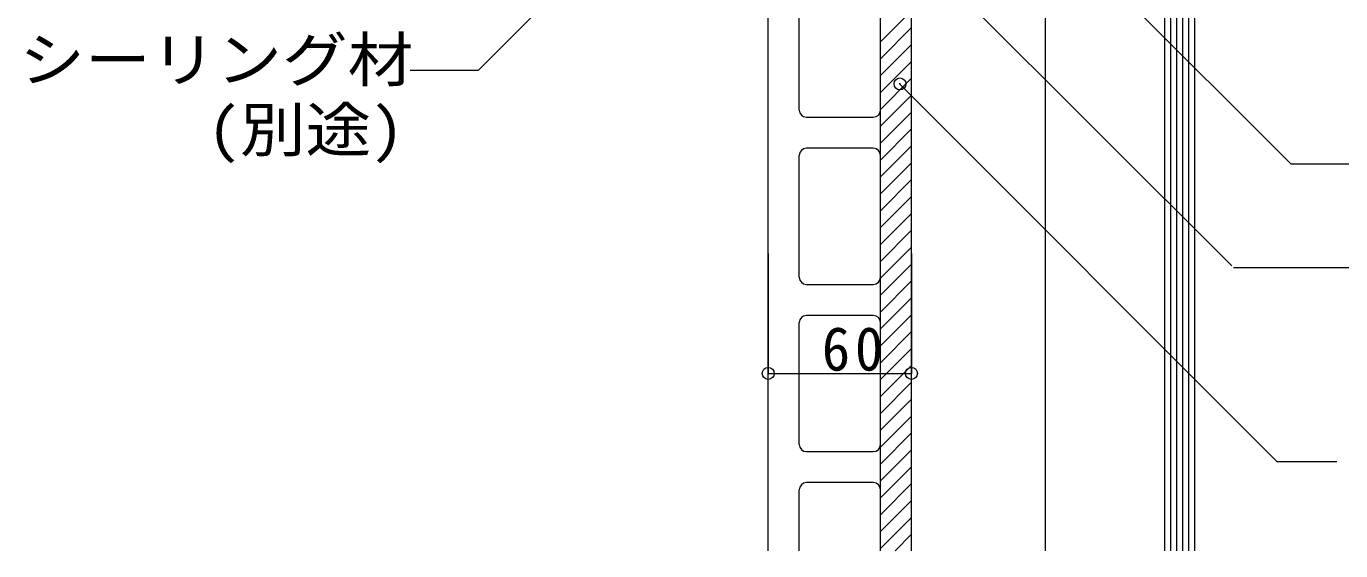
# Model space of a CAD drawing. Units: millimetres, scale not verified. Extents: x -1962 to 1999, y -1405 to 1403.
# Drawn here: x -1527 to -977, y 124 to 344 of the extents above; entities that cross this region are included whole.
import ezdxf
from ezdxf.enums import TextEntityAlignment as Align

# ---------------------------------------------------------------- set-up
doc = ezdxf.new("R2010")
doc.units = ezdxf.units.MM
doc.header["$LTSCALE"] = 10
doc.header["$PDMODE"] = 32
doc.header["$PDSIZE"] = 5
for name, color, linetype, lineweight in [('0-0_メ__ス', 2, 'Continuous', 18), ('0-4_その他部材', 7, 'Continuous', 9), ('0-9_部材名__寸法', 7, 'Continuous', 9)]:
    doc.layers.add(name, color=color, linetype=linetype, lineweight=lineweight)
doc.styles.add('ＭＳ ゴシック', font='')
doc.styles.get('ＭＳ ゴシック').set_extended_font_data('MS Gothic')

msp = doc.modelspace()

# ---------------------------------------------------------------- linework, layer by layer
at = {"layer": '0-0_メ__ス'}
for p, q in [((-1216.69, 124.46), (-1216.69, 442.46)), ((-1156.69, 124.46), (-1156.69, 442.46)), ((-1203.69, 308.96), (-1203.69, 359.96)), ((-1169.69, 308.96), (-1169.69, 359.96)), ((-1200.69, 305.96), (-1172.69, 305.96)), ((-1172.69, 292.96), (-1200.69, 292.96)), ((-1203.69, 238.96), (-1203.69, 289.96)), ((-1169.69, 238.96), (-1169.69, 289.96)), ((-1200.69, 235.96), (-1172.69, 235.96)), ((-1172.69, 222.96), (-1200.69, 222.96)), ((-1203.69, 168.96), (-1203.69, 219.96)), ((-1169.69, 168.96), (-1169.69, 219.96)), ((-1200.69, 165.96), (-1172.69, 165.96)), ((-1203.69, 124.46), (-1203.69, 149.96)), ((-1172.69, 152.96), (-1200.69, 152.96)), ((-1169.69, 124.46), (-1169.69, 149.96))]:
    msp.add_line(p, q, dxfattribs=at)
at = {"layer": '0-0_メ__ス', "color": 7, "lineweight": 9}
msp.add_line((-1216.7, 248.96), (-1216.7, 198.69), dxfattribs=at)
at = {"layer": '0-0_メ__ス'}
for centre, start, end in [((-1200.69, 308.96), 180, 270), ((-1172.69, 308.96), 270, 0), ((-1200.69, 289.96), 90, 180), ((-1172.69, 289.96), 0, 90), ((-1200.69, 238.96), 180, 270), ((-1172.69, 238.96), 270, 0), ((-1200.69, 219.96), 90, 180), ((-1172.69, 219.96), 0, 90), ((-1200.69, 168.96), 180, 270), ((-1172.69, 168.96), 270, 0), ((-1200.69, 149.96), 90, 180), ((-1172.69, 149.96), 0, 90)]:
    msp.add_arc(centre, 3, start, end, dxfattribs=at)
at = {"layer": '0-4_その他部材'}
for p, q in [((-1050.69, 486.46), (-1050.69, 124.46)), ((-1048.19, 486.46), (-1048.19, 124.46)), ((-1045.69, 486.46), (-1045.69, 124.46)), ((-1043.19, 486.46), (-1043.19, 124.46)), ((-1040.69, 486.46), (-1040.69, 124.46)), ((-1038.19, 486.46), (-1038.19, 124.46)), ((-1169.69, 124.46), (-1169.69, 444.46)), ((-1156.69, 124.46), (-1156.69, 444.46)), ((-1156.69, 350.53), (-1169.69, 337.53)), ((-1156.69, 343.46), (-1169.69, 330.46)), ((-1156.69, 336.39), (-1169.69, 323.39)), ((-1156.69, 329.32), (-1169.69, 316.32)), ((-1156.69, 322.25), (-1169.69, 309.25)), ((-1156.69, 315.18), (-1169.69, 302.18)), ((-1156.69, 308.11), (-1169.69, 295.11)), ((-1156.69, 301.04), (-1169.69, 288.03)), ((-1156.69, 293.96), (-1169.69, 280.96)), ((-1156.69, 286.89), (-1169.69, 273.89)), ((-1156.69, 279.82), (-1169.69, 266.82)), ((-1156.69, 272.75), (-1169.69, 259.75)), ((-1156.69, 265.68), (-1169.69, 252.68)), ((-1156.69, 258.61), (-1169.69, 245.61)), ((-1156.69, 251.54), (-1169.69, 238.54)), ((-1156.69, 244.47), (-1169.69, 231.47)), ((-1156.69, 237.4), (-1169.69, 224.4)), ((-1156.69, 230.33), (-1169.69, 217.32)), ((-1156.69, 223.25), (-1169.69, 210.25)), ((-1156.69, 216.18), (-1169.69, 203.18)), ((-1156.69, 209.11), (-1169.69, 196.11)), ((-1156.69, 202.04), (-1169.69, 189.04)), ((-1156.69, 194.97), (-1169.69, 181.97)), ((-1156.69, 187.9), (-1169.69, 174.9)), ((-1156.69, 180.83), (-1169.69, 167.83)), ((-1156.69, 173.76), (-1169.69, 160.76)), ((-1156.69, 166.69), (-1169.69, 153.68)), ((-1156.69, 159.61), (-1169.69, 146.61)), ((-1156.69, 152.54), (-1169.69, 139.54)), ((-1156.69, 145.47), (-1169.69, 132.47)), ((-1156.69, 138.4), (-1169.69, 125.4)), ((-1156.69, 131.33), (-1163.57, 124.46))]:
    msp.add_line(p, q, dxfattribs=at)
msp.add_lwpolyline([(-1050.69, 405.46), (-1100.69, 405.46), (-1100.69, 124.46)], dxfattribs=at)
at = {"layer": '0-9_部材名__寸法'}
for p, q in [((-1156.91, 445.46), (-997.83, 286.39)), ((-1227.6, 436.2), (-1338.08, 325.72)), ((-1143.46, 364.64), (-1022.49, 243.67)), ((-1366.63, 325.72), (-1338.08, 325.72)), ((-997.83, 286.39), (-972.76, 286.39)), ((-1156.7, 248.96), (-1156.7, 198.69)), ((-1021.86, 243.03), (-972.76, 243.03)), ((-1216.7, 198.69), (-1156.7, 198.69))]:
    msp.add_line(p, q, dxfattribs=at)
msp.add_lwpolyline([(-1161.75, 319.92), (-1003.67, 161.84), (-978.59, 161.84)], dxfattribs=at)
for p in [(-1161.51, 319.89), (-1216.7, 198.69), (-1156.7, 198.69)]:
    msp.add_point(p, dxfattribs=at)

# ---------------------------------------------------------------- texts
at = {"layer": '0-9_部材名__寸法', "style": 'ＭＳ ゴシック', "width": 1.1}
for s, p in [('シーリング材', (-1530.34, 315.42)), ('(別途)', (-1451.66, 286.08))]:
    msp.add_text(s, height=18.33, dxfattribs=at).set_placement(p, align=Align.BOTTOM_LEFT)
at = {"layer": '0-9_部材名__寸法', "insert": (-1194.24, 199.57), "char_height": 18.33, "attachment_point": 7, "style": 'ＭＳ ゴシック'}
msp.add_mtext('\\T1.17;\\W0.95;60', dxfattribs=at)

doc.saveas('drawing.dxf')
